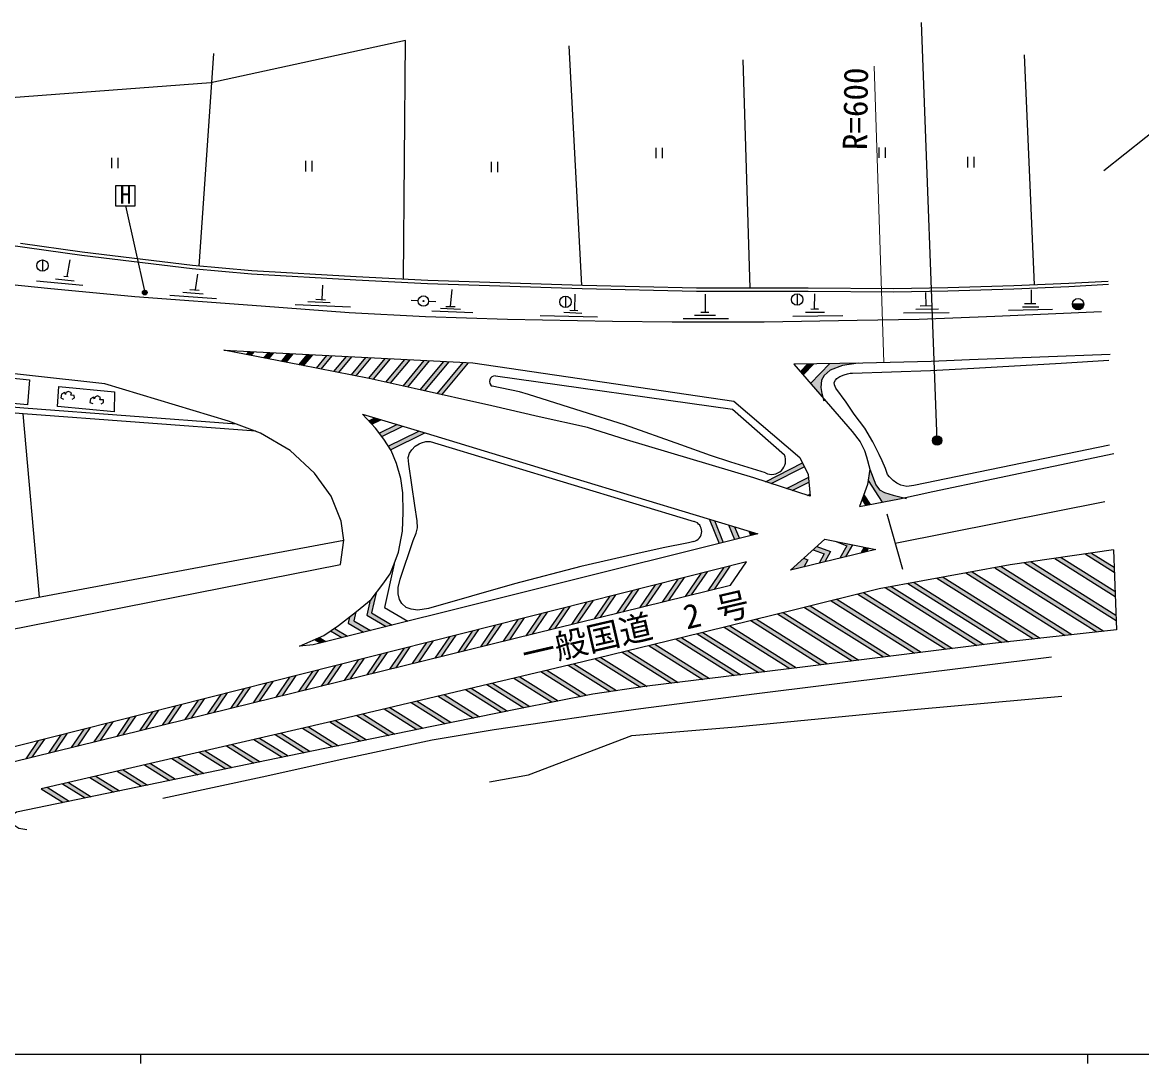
# Model space of a CAD drawing. Units: millimetres at full size, sheet at 1:1000; details may follow other scales. Extents: x 40000 to 680000, y 20000 to 380000.
# Drawn here: x 155543 to 273700, y 204000 to 313977 of the extents above; entities that cross this region are included whole.
import ezdxf
from ezdxf.enums import TextEntityAlignment as Align

# ---------------------------------------------------------------- set-up
doc = ezdxf.new("R2010")
doc.units = ezdxf.units.MM
doc.header["$LTSCALE"] = 1000
for name, color, linetype, lineweight in [('M-BGD', 7, 'Continuous', 25), ('M-BGD-EXST', 7, 'Continuous', 25), ('M-STR-HTXT', 7, 'Continuous', 13), ('M-STR-STRC', 7, 'Continuous', 25), ('M-STR-STRD', 8, 'Continuous', 25), ('M-TTL-BAND', 7, 'Continuous', 25)]:
    doc.layers.add(name, color=color, linetype=linetype, lineweight=lineweight)
doc.layers.add('M-BMK-HTXT', color=7, linetype='Continuous')
doc.styles.add('ＭＳ ゴシック', font='')
doc.styles.get('ＭＳ ゴシック').set_extended_font_data('MS Gothic')

msp = doc.modelspace()

# ---------------------------------------------------------------- hatches: boundary and pattern name
at = {"layer": 'M-BGD'}
for points in [[(197834, 284547, 1), (197934, 284543, 1)], [(266393, 284217, 1), (267593, 284217)]]:
    msp.add_hatch(color=256, dxfattribs=at).paths.add_polyline_path(points)
at = {"layer": 'M-BGD-EXST'}
msp.add_hatch(color=256, dxfattribs=at).paths.add_polyline_path([(168713, 285443, 1), (168213, 285443, 1)])
at = {"layer": 'M-STR-STRC'}
for points in [[(177939, 279286), (176793, 279344), (177822, 279144)], [(179994, 279182), (179434, 279210), (179164, 278883), (179667, 278786)], [(182050, 279077), (181489, 279106), (181009, 278525), (181512, 278427)], [(184105, 278973), (183544, 279002), (182854, 278167), (183357, 278069)], [(186160, 278869), (185600, 278897), (184699, 277808), (184968, 277756), (185202, 277711)], [(188216, 278765), (187655, 278793), (186546, 277453), (187050, 277356)], [(190271, 278661), (189710, 278689), (188394, 277098), (188898, 277001)], [(192326, 278556), (191766, 278585), (190242, 276743), (190746, 276646)], [(194381, 278452), (193821, 278481), (192090, 276388), (192137, 276379), (192582, 276278)], [(196437, 278348), (195876, 278376), (193893, 275979), (194385, 275868)], [(198492, 278244), (197932, 278272), (195695, 275570), (196187, 275458)], [(200547, 278140), (199987, 278168), (197500, 275163), (197994, 275053)], [(202603, 278035), (202042, 278064), (199310, 274761), (199803, 274652)], [(239102, 277906), (238464, 277897), (237668, 277080), (237964, 276739)], [(240195, 276669), (240838, 277260), (242140, 277721), (243774, 277977), (240802, 277932), (238753, 275829), (240052, 274332), (239929, 274778), (239847, 275429), (239908, 276198)], [(193381, 272011), (192746, 272201), (192101, 271885), (192417, 271539)], [(195711, 271314), (195076, 271504), (193212, 270592), (193495, 270229)], [(198040, 270617), (197405, 270807), (194172, 269225), (194414, 268842)], [(252611, 269819, 1), (251611, 269819, 1)], [(238092, 267040), (237898, 267446), (233998, 265453), (234602, 265257)], [(238513, 265907), (236214, 264733), (236819, 264536), (238561, 265427)], [(247483, 264025), (246550, 264336), (246041, 264612), (245652, 265122), (244992, 266777), (244830, 265605), (246316, 263301), (248142, 263652), (248604, 263754)], [(238691, 264145), (238431, 264013), (238713, 263921)], [(244378, 264093), (244185, 263561), (244570, 262965), (245046, 263057)], [(228594, 261357), (228040, 261526), (229092, 258943), (229533, 259053)], [(230738, 260707), (230073, 260909), (230710, 259347), (231239, 259479)], [(233186, 259965), (232217, 260259), (232415, 259773)], [(243163, 258811), (241339, 259176), (242587, 258706), (241845, 257396), (242445, 257541)], [(240852, 258077), (239407, 258620), (239029, 258282), (240201, 257841), (239648, 256862), (240247, 257008)], [(244866, 258470), (244402, 258563), (244043, 257929), (244643, 258075)], [(268423, 257929), (267738, 257828), (270808, 255897), (270787, 256442)], [(230235, 256549), (229577, 256383), (227902, 253927), (228557, 254088)], [(238467, 257211), (238020, 257379), (236621, 256127), (238049, 256474)], [(268985, 249602), (269703, 249682), (258866, 256496), (258210, 256377)], [(271004, 250813), (270983, 251358), (262023, 256992), (261337, 256892)], [(265223, 257460), (264537, 257360), (270906, 253355), (270885, 253900)], [(225410, 255331), (224752, 255165), (223102, 252745), (223756, 252907)], [(227823, 255940), (227165, 255774), (225502, 253336), (226157, 253497)], [(252744, 255384), (252088, 255265), (262279, 248857), (262998, 248937)], [(255805, 255940), (255149, 255821), (265632, 249230), (266350, 249309)], [(220585, 254114), (219927, 253947), (218302, 251564), (218956, 251725)], [(222998, 254722), (222340, 254556), (220702, 252155), (221356, 252316)], [(247278, 254392), (246622, 254273), (256321, 248174), (257027, 248262)], [(258926, 248485), (259645, 248565), (249683, 254829), (249027, 254709)], [(192413, 251598), (192886, 253712), (192352, 253020), (192252, 252938), (191903, 251376), (193949, 250171), (194572, 250327)], [(215760, 252896), (215102, 252730), (213501, 250382), (214156, 250543)], [(218173, 253505), (217515, 253339), (215901, 250973), (216556, 251134)], [(241526, 253047), (240921, 252896), (249729, 247357), (250436, 247445)], [(244352, 253751), (243747, 253600), (253025, 247766), (253731, 247853)], [(190541, 250785), (190749, 251714), (190078, 251187), (189928, 250519), (191541, 249570), (192288, 249757)], [(210935, 251678), (210277, 251512), (208701, 249200), (209356, 249361)], [(213348, 252287), (212690, 252121), (211101, 249791), (211756, 249952)], [(238700, 252343), (238095, 252193), (246434, 246949), (247140, 247037)], [(208523, 251069), (207865, 250903), (206301, 248609), (206955, 248771)], [(239843, 246132), (240549, 246220), (233046, 250937), (232441, 250787)], [(235874, 251640), (235268, 251490), (243138, 246541), (243844, 246628)], [(188567, 249928), (188597, 250061), (188062, 249703), (189256, 249000), (189879, 249155)], [(203698, 249851), (203040, 249685), (201500, 247428), (202155, 247589)], [(206110, 250460), (205452, 250294), (203901, 248019), (204555, 248180)], [(227392, 249531), (226786, 249381), (233256, 245313), (233961, 245401)], [(230219, 250234), (229614, 250084), (236548, 245723), (237254, 245811)], [(186867, 249014), (186360, 248790), (186972, 248430), (187595, 248585)], [(198873, 248633), (198215, 248467), (196700, 246246), (197355, 246407)], [(201286, 249242), (200628, 249076), (199100, 246837), (199755, 246998)], [(227376, 244580), (228082, 244668), (222322, 248290), (221711, 248142)], [(230669, 244990), (231374, 245078), (225170, 248979), (224560, 248832)], [(194048, 247416), (193390, 247250), (191900, 245064), (192554, 245226)], [(196461, 248025), (195803, 247859), (194300, 245655), (194955, 245816)], [(224083, 244170), (224789, 244258), (219473, 247601), (218862, 247453)], [(189223, 246198), (188565, 246032), (187100, 243883), (187754, 244044)], [(191636, 246807), (190978, 246641), (189500, 244474), (190154, 244635)], [(213770, 246225), (213157, 246079), (217586, 243294), (218276, 243392)], [(220807, 243750), (221497, 243847), (216624, 246911), (216014, 246764)], [(184398, 244980), (183740, 244814), (182299, 242701), (182954, 242862)], [(186811, 245589), (186153, 245423), (184699, 243292), (185354, 243453)], [(208044, 244865), (207430, 244719), (211472, 242178), (212113, 242306)], [(210907, 245545), (210293, 245399), (214465, 242776), (215106, 242904)], [(179573, 243762), (178915, 243596), (177499, 241519), (178154, 241681)], [(181986, 244371), (181328, 244205), (179899, 242110), (180554, 242271)], [(202930, 243650), (202317, 243505), (206134, 241104), (206773, 241234)], [(208478, 241579), (209120, 241707), (205180, 244185), (204567, 244039)], [(174748, 242544), (174090, 242378), (172699, 240338), (173353, 240499)], [(177161, 243153), (176503, 242987), (175099, 240929), (175753, 241090)], [(200172, 239892), (200811, 240022), (197203, 242290), (196590, 242144)], [(200067, 242970), (199453, 242824), (203153, 240498), (203792, 240628)], [(169923, 241327), (169266, 241161), (167898, 239156), (168553, 239317)], [(172336, 241936), (171678, 241770), (170299, 239747), (170953, 239908)], [(197195, 239283), (197832, 239414), (194340, 241610), (193726, 241464)], [(165099, 240109), (164441, 239943), (163098, 237974), (163753, 238135)], [(167511, 240718), (166853, 240552), (165498, 238565), (166153, 238726)], [(191884, 238193), (188613, 240250), (187999, 240104), (191247, 238062)], [(191476, 240930), (190863, 240784), (194221, 238673), (194858, 238803)], [(160274, 238891), (159616, 238725), (158298, 236793), (158952, 236954)], [(162686, 239500), (162028, 239334), (160698, 237383), (161352, 237545)], [(182853, 238910), (182236, 238767), (185299, 236840), (185937, 236971)], [(188273, 237451), (188910, 237582), (185736, 239578), (185118, 239435)], [(157861, 238282), (157203, 238116), (155898, 236202), (156552, 236363)], [(177706, 237717), (177088, 237574), (179993, 235747), (180630, 235879)], [(180589, 238385), (179971, 238242), (182963, 236361), (183600, 236492)], [(171941, 236381), (171323, 236238), (174057, 234519), (174693, 234650)], [(177025, 235133), (177661, 235264), (174823, 237049), (174206, 236906)], [(169058, 235713), (168440, 235570), (171088, 233905), (171724, 234036)], [(165152, 232676), (165788, 232808), (163293, 234377), (162675, 234233)], [(166176, 235045), (165558, 234902), (168120, 233290), (168756, 233422)], [(159851, 231580), (160487, 231711), (158145, 233184), (157528, 233040)], [(162183, 232062), (162819, 232194), (160410, 233709), (159793, 233565)]]:
    msp.add_hatch(color=256, dxfattribs=at).paths.add_polyline_path(points)

# ---------------------------------------------------------------- linework, layer by layer
at = {"layer": 'M-BGD'}
for p, q in [((214593, 286200), (213280, 311507)), ((286589, 311669), (269699, 298306)), ((175722, 310681), (174174, 288229)), ((232372, 285896), (231641, 310035)), ((262388, 286240), (261329, 310553)), ((222408, 300736), (222408, 299618)), ((223075, 300736), (223075, 299618)), ((245957, 300772), (245957, 299654)), ((246623, 300772), (246623, 299654)), ((164936, 299680), (164936, 298563)), ((165602, 299680), (165602, 298563)), ((185446, 299337), (185446, 298219)), ((186113, 299337), (186113, 298219)), ((205049, 299262), (205049, 298144)), ((205716, 299262), (205716, 298144)), ((255310, 299758), (255310, 298640)), ((255977, 299758), (255977, 298640)), ((157661, 288890), (157661, 287690)), ((160268, 287146), (160576, 288910)), ((159913, 287185), (160359, 287136)), ((173836, 285728), (174076, 287381)), ((157020, 286684), (161935, 286236)), ((159053, 286892), (161023, 286668)), ((187198, 284709), (187267, 286204)), ((171119, 285176), (176052, 284818)), ((172486, 285467), (174618, 285291)), ((173217, 285778), (174219, 285697)), ((200749, 283969), (200923, 285766)), ((212881, 285057), (212881, 283857)), ((213880, 283564), (213902, 285286)), ((227677, 283375), (227659, 285272)), ((237337, 285308), (237337, 284108)), ((250949, 284050), (250935, 285444)), ((262081, 284287), (262073, 285744)), ((184338, 284195), (190197, 283927)), ((185688, 284491), (188033, 284386)), ((186530, 284759), (187545, 284683)), ((197335, 284571), (196585, 284606)), ((198433, 284519), (199183, 284484)), ((199695, 283801), (201781, 283693)), ((200260, 283975), (201238, 283964)), ((238791, 283718), (239572, 283692)), ((249849, 283671), (252244, 283709)), ((250313, 284045), (251585, 284056)), ((259642, 283570), (264294, 283698)), ((261125, 283938), (262864, 283946)), ((261336, 284292), (262547, 284285)), ((267593, 284217), (266393, 284217)), ((198761, 283508), (203095, 283334)), ((210195, 283033), (216244, 282875)), ((212696, 283379), (214613, 283280)), ((213328, 283576), (214168, 283557)), ((225294, 282692), (230079, 282701)), ((226490, 283069), (228720, 283042)), ((227164, 283375), (228010, 283375)), ((236891, 282958), (242142, 283022)), ((238233, 283370), (240228, 283370)), ((248552, 283284), (253391, 283350)), ((157354, 253282), (155637, 272625)), ((146689, 251290), (189486, 259285))]:
    msp.add_line(p, q, dxfattribs=at)
for points in [[(195784, 286842), (195976, 312062), (175442, 307581), (154353, 306012)], [(270195, 286274), (266017, 286058), (260213, 285789), (253245, 285592), (247456, 285490), (238493, 285546), (226692, 285546), (214653, 285848), (198317, 286367), (190762, 286739), (179725, 287390), (173478, 287939), (161824, 289344), (136444, 292912), (108082, 296752), (83173, 300152)], [(83882, 294823), (87608, 294344), (92143, 293778), (102732, 292473), (109096, 291734), (119117, 290461), (130237, 289198), (140624, 287915), (150268, 286726), (158196, 285890), (167407, 285037), (180735, 284032), (190040, 283320), (198115, 282918), (206762, 282633), (217832, 282403), (224126, 282362), (233855, 282358), (243680, 282515), (250209, 282624), (258214, 282942), (269481, 283428)], [(270177, 286624), (266000, 286408), (260200, 286139), (253237, 285942), (247454, 285840), (238494, 285896), (226697, 285896), (214663, 286198), (198331, 286716), (190781, 287089), (179751, 287739), (173514, 288287), (161869, 289691), (155360, 290606)], [(239572, 283692), (239181, 283705), (239185, 285306)], [(148771, 248752), (189117, 256701), (189486, 259285), (189187, 261286), (188127, 263920), (186378, 266358), (183823, 268751), (180679, 270599), (177309, 271854), (164241, 275814), (86262, 284421)], [(178150, 271541), (155684, 273223), (136512, 274798), (123192, 275871), (98839, 277998)], [(180173, 270788), (155637, 272625), (136464, 274200), (123144, 275273), (98778, 277250)], [(160809, 274182), (161054, 274304), (161027, 274577), (160671, 274589), (160712, 274850), (160406, 274995), (160118, 274868), (160108, 274690), (159984, 274884), (159659, 274699), (159602, 274312), (159901, 274193)], [(163873, 273703), (164118, 273825), (164091, 274098), (163735, 274110), (163776, 274371), (163470, 274516), (163183, 274389), (163172, 274211), (163048, 274405), (162723, 274221), (162666, 273833), (162965, 273714)], [(170360, 232033), (181354, 234405), (189087, 236122), (198802, 238205), (205357, 239288), (215990, 240825), (220838, 241521), (232783, 243059), (264196, 246965)], [(204873, 233772), (208981, 234510), (219890, 238665), (230854, 239568), (250054, 241445), (265293, 242824)]]:
    msp.add_lwpolyline(points, dxfattribs=at)
for points in [[(138862, 278032), (156310, 276222), (156093, 273568), (138588, 275180)], [(159405, 275514), (165275, 274952), (165224, 272843), (159252, 273418)]]:
    msp.add_lwpolyline(points, close=True, dxfattribs=at)
for centre, radius in [((157661, 288290), 600), ((197884, 284545), 550), ((212881, 284457), 600), ((237337, 284708), 600), ((266993, 284217), 600), ((197884, 284545), 50)]:
    msp.add_circle(centre, radius, dxfattribs=at)
at = {"layer": 'M-BGD-EXST'}
for p, q in [((167466, 296696), (165366, 296696)), ((165366, 296696), (165366, 294596)), ((167466, 294596), (167466, 296696)), ((165366, 294596), (167466, 294596)), ((166416, 294596), (168463, 285443))]:
    msp.add_line(p, q, dxfattribs=at)
msp.add_circle((168463, 285443), 250, dxfattribs=at)
at = {"layer": 'M-STR-HTXT'}
msp.add_line((246501, 278039), (245483, 309366), dxfattribs=at)
at = {"layer": 'M-STR-STRC'}
for p, q in [((252111, 269819), (250477, 313977)), ((177939, 279286), (177822, 279144)), ((179434, 279210), (179164, 278883)), ((179994, 279182), (179667, 278786)), ((181489, 279106), (181009, 278525)), ((182050, 279077), (181512, 278427)), ((183544, 279002), (182854, 278167)), ((184105, 278973), (183357, 278069)), ((185600, 278897), (184699, 277808)), ((186160, 278869), (185202, 277711)), ((187655, 278793), (186546, 277453)), ((188216, 278765), (187050, 277356)), ((189710, 278689), (188394, 277098)), ((190271, 278661), (188898, 277001)), ((191766, 278585), (190242, 276743)), ((192326, 278556), (190746, 276646)), ((193821, 278481), (192090, 276388)), ((194381, 278452), (192582, 276278)), ((195876, 278376), (193893, 275979)), ((196437, 278348), (194385, 275868)), ((197932, 278272), (195695, 275570)), ((198492, 278244), (196187, 275458)), ((199987, 278168), (197500, 275163)), ((200547, 278140), (197994, 275053)), ((202042, 278064), (199310, 274761)), ((202603, 278035), (199803, 274652)), ((238464, 277897), (237668, 277080)), ((239102, 277906), (237964, 276739)), ((240802, 277932), (238753, 275829)), ((192101, 271885), (192746, 272201)), ((192417, 271539), (193381, 272011)), ((193212, 270592), (195076, 271504)), ((193495, 270229), (195711, 271314)), ((194172, 269225), (197405, 270807)), ((194414, 268842), (198040, 270617)), ((233998, 265453), (237898, 267446)), ((234602, 265257), (238092, 267040)), ((236214, 264733), (238513, 265907)), ((236819, 264536), (238561, 265427)), ((244830, 265605), (246316, 263301)), ((238431, 264013), (238691, 264145)), ((244185, 263561), (244570, 262965)), ((244378, 264093), (245046, 263057)), ((247669, 258979), (269815, 263376)), ((228040, 261526), (229092, 258943)), ((228594, 261357), (229533, 259053)), ((246794, 262062), (248453, 256216)), ((230073, 260909), (230710, 259347)), ((230738, 260707), (231239, 259479)), ((232217, 260259), (232415, 259773)), ((243163, 258811), (242445, 257541)), ((244402, 258563), (244043, 257929)), ((244866, 258470), (244643, 258075)), ((267738, 257828), (270808, 255897)), ((268423, 257929), (270787, 256442)), ((270717, 258264), (271042, 249830)), ((230235, 256549), (228557, 254088)), ((258866, 256496), (269703, 249682)), ((261337, 256892), (271004, 250813)), ((262023, 256992), (270983, 251358)), ((264537, 257360), (270906, 253355)), ((265223, 257460), (270885, 253900)), ((225410, 255331), (223756, 252907)), ((227165, 255774), (225502, 253336)), ((227823, 255940), (226157, 253497)), ((229577, 256383), (227902, 253927)), ((252088, 255265), (262279, 248857)), ((252744, 255384), (262998, 248937)), ((255149, 255821), (265632, 249230)), ((255805, 255940), (266350, 249309)), ((258210, 256377), (268985, 249602)), ((220585, 254114), (218956, 251725)), ((222340, 254556), (220702, 252155)), ((222998, 254722), (221356, 252316)), ((224752, 255165), (223102, 252745)), ((246622, 254273), (256321, 248174)), ((247278, 254392), (257027, 248262)), ((249027, 254709), (258926, 248485)), ((249683, 254829), (259645, 248565)), ((215760, 252896), (214156, 250543)), ((217515, 253339), (215901, 250973)), ((218173, 253505), (216556, 251134)), ((219927, 253947), (218302, 251564)), ((240921, 252896), (249729, 247357)), ((241526, 253047), (250436, 247445)), ((243747, 253600), (253025, 247766)), ((244352, 253751), (253731, 247853)), ((210935, 251678), (209356, 249361)), ((212690, 252121), (211101, 249791)), ((213348, 252287), (211756, 249952)), ((215102, 252730), (213501, 250382)), ((238095, 252193), (246434, 246949)), ((238700, 252343), (247140, 247037)), ((207865, 250903), (206301, 248609)), ((208523, 251069), (206955, 248771)), ((210277, 251512), (208701, 249200)), ((232441, 250787), (239843, 246132)), ((233046, 250937), (240549, 246220)), ((235268, 251490), (243138, 246541)), ((235874, 251640), (243844, 246628)), ((188062, 249703), (189256, 249000)), ((203040, 249685), (201500, 247428)), ((203698, 249851), (202155, 247589)), ((205452, 250294), (203901, 248019)), ((206110, 250460), (204555, 248180)), ((226786, 249381), (233256, 245313)), ((227392, 249531), (233961, 245401)), ((229614, 250084), (236548, 245723)), ((230219, 250234), (237254, 245811)), ((186360, 248790), (186972, 248430)), ((186867, 249014), (187595, 248585)), ((198215, 248467), (196700, 246246)), ((198873, 248633), (197355, 246407)), ((200628, 249076), (199100, 246837)), ((201286, 249242), (199755, 246998)), ((221711, 248142), (227376, 244580)), ((222322, 248290), (228082, 244668)), ((224560, 248832), (230669, 244990)), ((225170, 248979), (231374, 245078)), ((193390, 247250), (191900, 245064)), ((194048, 247416), (192554, 245226)), ((195803, 247859), (194300, 245655)), ((196461, 248025), (194955, 245816)), ((218862, 247453), (224083, 244170)), ((219473, 247601), (224789, 244258)), ((188565, 246032), (187100, 243883)), ((189223, 246198), (187754, 244044)), ((190978, 246641), (189500, 244474)), ((191636, 246807), (190154, 244635)), ((213157, 246079), (217586, 243294)), ((213770, 246225), (218276, 243392)), ((216014, 246764), (220807, 243750)), ((216624, 246911), (221497, 243847)), ((183740, 244814), (182299, 242701)), ((184398, 244980), (182954, 242862)), ((186153, 245423), (184699, 243292)), ((186811, 245589), (185354, 243453)), ((207430, 244719), (211472, 242178)), ((208044, 244865), (212113, 242306)), ((210293, 245399), (214465, 242776)), ((210907, 245545), (215106, 242904)), ((178915, 243596), (177499, 241519)), ((179573, 243762), (178154, 241681)), ((181328, 244205), (179899, 242110)), ((181986, 244371), (180554, 242271)), ((202317, 243505), (206134, 241104)), ((202930, 243650), (206773, 241234)), ((204567, 244039), (208478, 241579)), ((205180, 244185), (209120, 241707)), ((174090, 242378), (172699, 240338)), ((174748, 242544), (173353, 240499)), ((176503, 242987), (175099, 240929)), ((177161, 243153), (175753, 241090)), ((197203, 242290), (200811, 240022)), ((199453, 242824), (203153, 240498)), ((200067, 242970), (203792, 240628)), ((169266, 241161), (167898, 239156)), ((169923, 241327), (168553, 239317)), ((171678, 241770), (170299, 239747)), ((172336, 241936), (170953, 239908)), ((193726, 241464), (197195, 239283)), ((194340, 241610), (197832, 239414)), ((196590, 242144), (200172, 239892)), ((164441, 239943), (163098, 237974)), ((165099, 240109), (163753, 238135)), ((166853, 240552), (165498, 238565)), ((167511, 240718), (166153, 238726)), ((187999, 240104), (191247, 238062)), ((188613, 240250), (191884, 238193)), ((190863, 240784), (194221, 238673)), ((191476, 240930), (194858, 238803)), ((159616, 238725), (158298, 236793)), ((160274, 238891), (158952, 236954)), ((162028, 239334), (160698, 237383)), ((162686, 239500), (161352, 237545)), ((182236, 238767), (185299, 236840)), ((182853, 238910), (185937, 236971)), ((185118, 239435), (188273, 237451)), ((185736, 239578), (188910, 237582)), ((157203, 238116), (155898, 236202)), ((157861, 238282), (156552, 236363)), ((177088, 237574), (179993, 235747)), ((177706, 237717), (180630, 235879)), ((179971, 238242), (182963, 236361)), ((180589, 238385), (183600, 236492)), ((171941, 236381), (174693, 234650)), ((174206, 236906), (177025, 235133)), ((174823, 237049), (177661, 235264)), ((168440, 235570), (171088, 233905)), ((169058, 235713), (171724, 234036)), ((171323, 236238), (174057, 234519)), ((162675, 234233), (165152, 232676)), ((163293, 234377), (165788, 232808)), ((165558, 234902), (168120, 233290)), ((166176, 235045), (168756, 233422)), ((157528, 233040), (159851, 231580)), ((158145, 233184), (160487, 231711)), ((159793, 233565), (162183, 232062)), ((160410, 233709), (162819, 232194))]:
    msp.add_line(p, q, dxfattribs=at)
for points in [[(230655, 273963), (237619, 268031), (238481, 266225), (238713, 263921), (232745, 265860), (219337, 269892), (215185, 271186), (210112, 272313), (205109, 273476), (196886, 275299), (192137, 276379), (184968, 277756), (176793, 279344), (203081, 278011)], [(233186, 259965), (186242, 248248), (184791, 248100), (187354, 249228), (188922, 250279), (190815, 251766), (192352, 253020), (193605, 254643), (194364, 255747), (194806, 256801), (195233, 258037), (195661, 260241), (195750, 262234), (195696, 264287), (195497, 265794), (195047, 267388), (194460, 268769), (193705, 269960), (192807, 271111), (191464, 272585), (198179, 270576), (213660, 265886)], [(245636, 258316), (236621, 256127), (240267, 259390)]]:
    msp.add_lwpolyline(points, close=True, dxfattribs=at)
for points in [[(270387, 278898), (255541, 278320), (251499, 278163), (244279, 277984), (236979, 277874), (243136, 270777), (243988, 269685), (244440, 268751), (244662, 268091), (244992, 266777), (244772, 265182), (243924, 262841), (248142, 263652), (251653, 264426), (270753, 268442)], [(243774, 277977), (242140, 277721), (240838, 277260), (240195, 276669), (239908, 276198), (239847, 275429), (239929, 274778), (240139, 274019)], [(244992, 266777), (245652, 265122), (246041, 264612), (246550, 264336), (247483, 264025), (248865, 263690)], [(241339, 259176), (242587, 258706), (241845, 257396)], [(270717, 258264), (259837, 256672), (245985, 254157), (237376, 252014), (225235, 248995), (214701, 246446), (187745, 240044), (157528, 233040)], [(239029, 258282), (240201, 257841), (239648, 256862)], [(239407, 258620), (240852, 258077), (240247, 257008)], [(152080, 235262), (230302, 254518), (231990, 256992), (151710, 236730)], [(194806, 256801), (193775, 252189), (196234, 250742)], [(238020, 257379), (238467, 257211), (238033, 256445)], [(192252, 252938), (191903, 251376), (193949, 250171)], [(192886, 253712), (192413, 251598), (194572, 250327)], [(190749, 251714), (190541, 250785), (192288, 249757)], [(190078, 251187), (189928, 250519), (191541, 249570)], [(271042, 249830), (257959, 248377), (237885, 245890), (221513, 243850), (215778, 243039), (207936, 241471), (198760, 239605), (182522, 236270), (154931, 230562), (154463, 230252), (154319, 229834), (154636, 229229), (155184, 228854), (156000, 228744)], [(188597, 250061), (188567, 249928), (189879, 249155)]]:
    msp.add_lwpolyline(points, dxfattribs=at)
msp.add_circle((252111, 269819), 500, dxfattribs=at)
at = {"layer": 'M-STR-STRD'}
for points in [[(270301, 269328), (249667, 265075), (248910, 264941), (248285, 265109), (247846, 265304), (247455, 265594), (247091, 265967), (246886, 266218), (246661, 266864), (246320, 267681), (245988, 268344), (245340, 269672), (244465, 271125), (243371, 272589), (242509, 273849), (241432, 275338), (241285, 275683), (241253, 275937), (241385, 276185), (241530, 276361), (241853, 276575), (242297, 276736), (242655, 276852), (242925, 276921), (243164, 276924), (251421, 277210), (255982, 277451), (265207, 277967), (270236, 278284)], [(205480, 276637), (230517, 273124), (235994, 268310)], [(233995, 266386), (230346, 267523), (228201, 268247), (225063, 269365), (219100, 271482), (214654, 272892), (208976, 274687), (208011, 274972), (205132, 275545)], [(226432, 259150), (225861, 259003), (223198, 258493), (220211, 257812), (214509, 256514), (207482, 254659), (198400, 252074), (197300, 251900), (196599, 252006), (196042, 252188), (195610, 252601), (195341, 253014), (195217, 253629), (195197, 254281), (195418, 255155), (196803, 259243), (197110, 260020), (197254, 260606), (197206, 261336), (196957, 262964), (196333, 267304), (196284, 268020), (196428, 268490), (196668, 268836), (197014, 269201), (197417, 269460), (197667, 269585), (198118, 269700), (198593, 269719)], [(198593, 269719), (213456, 265216), (226477, 261268)]]:
    msp.add_lwpolyline(points, dxfattribs=at)
for centre, radius, start, end in [((205454, 276044), 594, 87.47532, 237.22329), ((234643, 267713), 1477, 243.97821, 23.84402), ((226158, 260215), 1100, 284.45123, 73.13165)]:
    msp.add_arc(centre, radius, start, end, dxfattribs=at)
at = {"layer": 'M-TTL-BAND'}
for p, q in [((40000, 205000), (579000, 205000)), ((168000, 205000), (168000, 204000)), ((268000, 205000), (268000, 204000))]:
    msp.add_line(p, q, dxfattribs=at)

# ---------------------------------------------------------------- texts
at = {"layer": 'M-BGD-EXST', "style": 'ＭＳ ゴシック'}
msp.add_text('H', height=1833, dxfattribs=at).set_placement((165818, 294288), align=Align.BOTTOM_LEFT)
at = {"layer": 'M-BMK-HTXT', "style": 'ＭＳ ゴシック'}
msp.add_text('一般国道\u30002 号', height=2566, rotation=13.066, dxfattribs=at).set_placement((208803, 245144), align=Align.BOTTOM_LEFT)
at = {"layer": 'M-STR-HTXT', "style": 'ＭＳ ゴシック'}
msp.add_text('R=600', height=2566, rotation=89.256, dxfattribs=at).set_placement((245481, 300458), align=Align.BOTTOM_LEFT)

doc.saveas('drawing.dxf')
